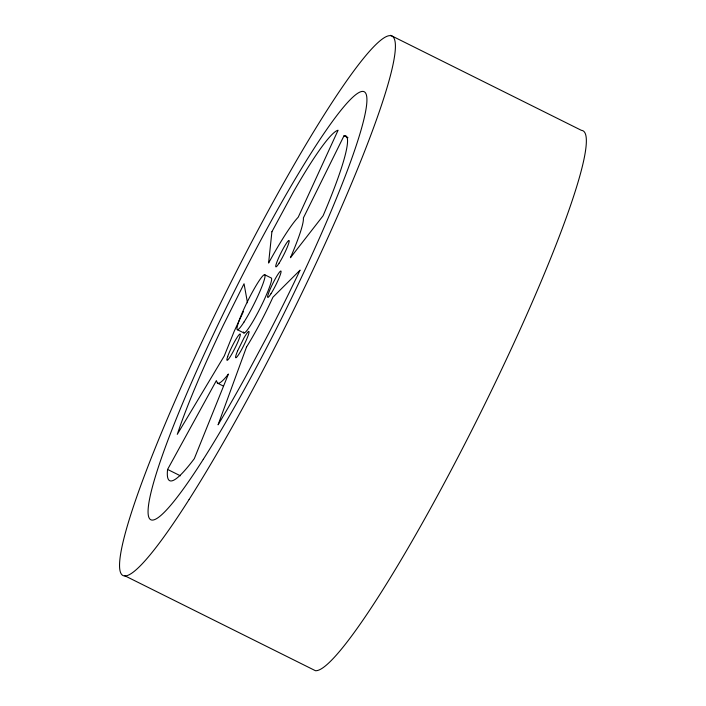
<?xml version="1.0" encoding="UTF-8"?>
<svg xmlns="http://www.w3.org/2000/svg" width="706" height="706" viewBox="0 0 706 706"><rect width="100%" height="100%" fill="white"/><g stroke="black" fill="none" stroke-linecap="round" stroke-linejoin="round"><path stroke-width="1.06" d="M243.367 311.628L234.198 331.308L224.27 355.939L177.268 434.349L180.639 424.641A179.271 20.377 -63.5 0 1 193.735 390.983L198.986 378.531A179.271 20.377 -63.5 0 1 223.423 324.998L244.047 283.741L247.488 302.777M344.034 135.737L303.377 217.96A74.024 8.41 -63.5 0 1 290.431 257.734L323.083 215.78A152.169 17.297 -63.5 0 0 344.034 135.737L347.979 137.696M180.401 475.809L167.587 469.428L216.371 380.605L217.395 383.084L223.299 386.032M390.577 35.3L581.409 130.345A301.383 34.25 -63.5 0 1 484.581 404.67A301.383 34.25 -63.5 0 1 315.423 670.7L124.591 575.655M264.582 274.678L271.139 277.943A30.711 3.495 -63.5 0 1 259.473 309.493A30.711 3.495 -63.5 0 1 243.544 331.961M237.472 329.746L244.029 333.011M167.587 469.428A204.184 23.21 -63.5 0 0 194.318 458.635L228.417 374.048A102.864 11.693 -63.5 0 1 217.395 383.084M271.907 231.753L268.598 263.047A88.629 10.069 -63.5 0 1 298.223 217.201L338.077 130.239A135.755 15.426 -63.5 0 0 293.069 192.553L271.907 231.753M227.747 356.353L227.085 358.489A14.747 1.677 -63.5 0 0 230.253 356.636L231.877 353.935A14.747 1.677 -63.5 0 0 239.943 336.435A14.747 1.677 -63.5 0 0 236.431 338.501A14.747 1.677 -63.5 0 0 227.747 356.353M246.526 346.999L218.075 424.818A242.423 27.552 -63.5 0 0 245.15 377.56L266.109 338.377A242.423 27.552 -63.5 0 0 300.094 270.133L272.931 297.208A60.222 6.848 -63.5 0 1 246.526 346.999M237.534 351.032L236.466 353.803A14.747 1.677 -63.5 0 0 238.963 354.085L240.596 351.385A14.747 1.677 -63.5 0 0 248.839 333.258A14.747 1.677 -63.5 0 0 244.038 337.821L237.534 351.032M244.055 321.98A30.711 3.495 -63.5 0 0 265.077 275.728A30.711 3.495 -63.5 0 0 243.958 308.928A30.711 3.495 -63.5 0 0 244.055 321.98M203.275 459.359A239.087 27.172 -63.5 0 0 366.917 99.299A239.087 27.172 -63.5 0 0 202.56 357.774A239.087 27.172 -63.5 0 0 203.275 459.359M279.117 263.144A14.747 1.677 -63.5 0 0 289.204 240.94A14.747 1.677 -63.5 0 0 279.073 256.878A14.747 1.677 -63.5 0 0 279.117 263.144M270.989 293.705A14.747 1.677 -63.5 0 0 281.085 271.501A14.747 1.677 -63.5 0 0 270.945 287.439A14.747 1.677 -63.5 0 0 270.989 293.705M189.12 499.451A301.383 34.25 -63.5 0 0 395.404 45.581A301.383 34.25 -63.5 0 0 188.228 371.4A301.383 34.25 -63.5 0 0 189.12 499.451"/></g></svg>
